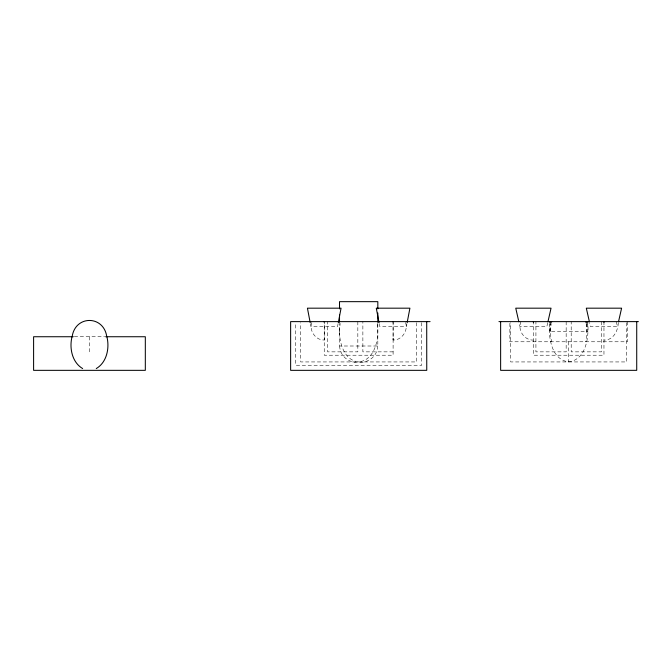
<?xml version="1.0" encoding="UTF-8"?>
<svg xmlns="http://www.w3.org/2000/svg" width="672" height="672" viewBox="0 0 672 672"><rect width="100%" height="100%" fill="white"/><g stroke="black" fill="none" stroke-linecap="round" stroke-linejoin="round"><path stroke-width="0.5" stroke-dasharray="3.36 2.52" d="M311.842 322.468C308.734 330.54 315.706 340.502 324.24 339.998L324.24 323.131M405.51 322.468C408.618 330.54 401.646 340.502 393.103 339.998L393.103 323.131M377.723 346.004C376.597 368.231 340.746 368.231 339.62 346.004M338.125 323.576L337.537 326.659L310.951 326.659L310.363 323.576M406.972 323.576L406.384 326.659L379.806 326.659L379.218 323.576M547.722 322.77L546.832 326.659L519.96 326.659L519.078 322.77M618.282 322.77C618.038 330.926 613.343 340.351 603.96 340.099M520.968 321.619C517.188 329.977 524.244 340.393 533.4 340.099M549.52 323.509C548.419 337.604 551.401 359.671 568.68 361.906C585.959 359.671 588.932 337.604 587.832 323.509M74.323 336.739L104.605 336.739M393.112 351.859L362.872 351.859L362.872 321.619M616.384 321.619L617.4 326.659L590.52 326.659L589.638 322.77M339.511 331.699C339.486 343.753 344.61 360.604 358.672 361.906C372.733 360.604 377.857 343.753 377.824 331.699A46.133 46.133 0 0 0 377.118 323.526M393.103 338.108L393.103 339.998M324.24 338.108L324.24 339.998M627.48 321.619L627.48 341.779L509.872 341.779L509.872 321.619M626.64 322.652L626.64 361.939L510.712 361.939L510.712 322.652M603.96 321.619L603.96 355.219L533.4 355.219L533.4 321.619M601.44 321.619L601.44 351.859L571.2 351.859L571.2 321.619M586.858 323.509L586.858 331.699A43.63 43.63 0 0 1 585.707 341.779M568.68 341.779L568.68 361.906M566.16 321.619L566.16 351.859L535.92 351.859L535.92 321.619M550.502 321.619L550.502 331.699A43.63 43.63 0 0 0 551.653 341.779M421.688 322.652L421.688 365.299L295.705 365.299L295.705 322.652M416.632 322.652L416.632 361.939L300.712 361.939L300.712 322.652M393.112 321.619L393.103 355.219L324.24 355.219L324.24 321.619M377.824 323.316L377.824 346.004L339.511 346.004L339.511 323.316M357.832 321.619L357.832 351.859L327.592 351.859L327.592 321.619M89.46 336.739L89.46 353.539M339.528 331.699A46.133 46.133 0 0 1 340.225 323.526M587.126 323.526A46.133 46.133 0 0 1 587.824 331.699L549.52 331.699A46.133 46.133 0 0 1 550.234 323.526M586.102 323.526A43.63 43.63 0 0 1 586.841 331.699M550.511 331.699A43.63 43.63 0 0 1 551.25 323.526"/><path stroke-width="1.01" d="M324.24 322.358L324.24 321.619M393.103 322.358L393.103 321.619M338.318 322.552L341.057 308.179L307.432 308.179L310.17 322.552M407.173 322.552L409.912 308.179L376.286 308.179L379.025 322.552M547.94 321.796L551.04 308.179L515.76 308.179L518.851 321.796M618.5 321.796L621.6 308.179L586.32 308.179L589.411 321.796M71.963 337.025C69.233 348.188 72.122 362.384 82.656 368.567M72.282 335.857C75.919 315.328 103.001 315.328 106.646 335.857M96.264 368.567C106.798 362.384 109.687 348.188 106.957 337.025M430.072 321.619L290.632 321.619L290.632 370.339L426.754 370.339L426.712 321.619M498.952 321.619L638.4 321.619M73.282 336.739L33.6 336.739L33.6 370.339L145.32 370.339L145.32 336.739L105.647 336.739M636.72 321.619L636.72 370.339L500.632 370.339L500.632 321.619M603.96 321.619L603.96 322.568M587.832 321.619L587.832 322.249M586.858 321.619L586.858 322.249A46.133 46.133 0 0 0 586.74 321.611M549.52 321.619L549.52 322.249M533.4 321.619L533.4 322.568M377.824 308.876L377.824 301.661L339.511 301.661L339.511 308.876M377.824 313.001L377.824 322.283M339.511 315.067L339.511 322.283M551.51 322.249A43.63 43.63 0 0 1 551.653 321.611M550.477 322.249A46.133 46.133 0 0 1 550.612 321.611M585.707 321.611A43.63 43.63 0 0 1 585.85 322.249"/></g></svg>
